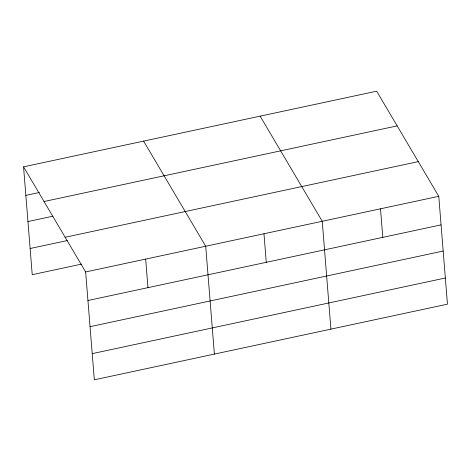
<?xml version="1.0" encoding="UTF-8"?>
<svg xmlns="http://www.w3.org/2000/svg" width="471" height="471" viewBox="0 0 471 471"><rect width="100%" height="100%" fill="white"/><g stroke="black" fill="none" stroke-linecap="round" stroke-linejoin="round"><path stroke-width="0.71" d="M23.55 166.828L376.676 91.191L438.772 196.319L447.45 304.172L94.324 379.809L85.645 271.95L23.55 166.828L32.228 274.681L81.542 264.119M25.846 195.388L39.429 192.48M44.038 201.517L397.171 125.887M27.954 221.553L52.964 216.195M65.151 237.26L418.283 161.624M30.12 248.517L67.282 240.557M85.645 271.95L438.772 196.319M87.942 300.51L441.068 224.879M90.049 326.68L443.176 251.049M92.216 353.639L445.342 278.008M260.145 116.149L322.241 221.276L330.919 329.135M143.614 141.112L205.709 246.239L214.387 354.092M380.503 208.8L382.805 237.36M263.972 233.757L266.274 262.318M145.674 259.091L147.976 287.651"/></g></svg>
